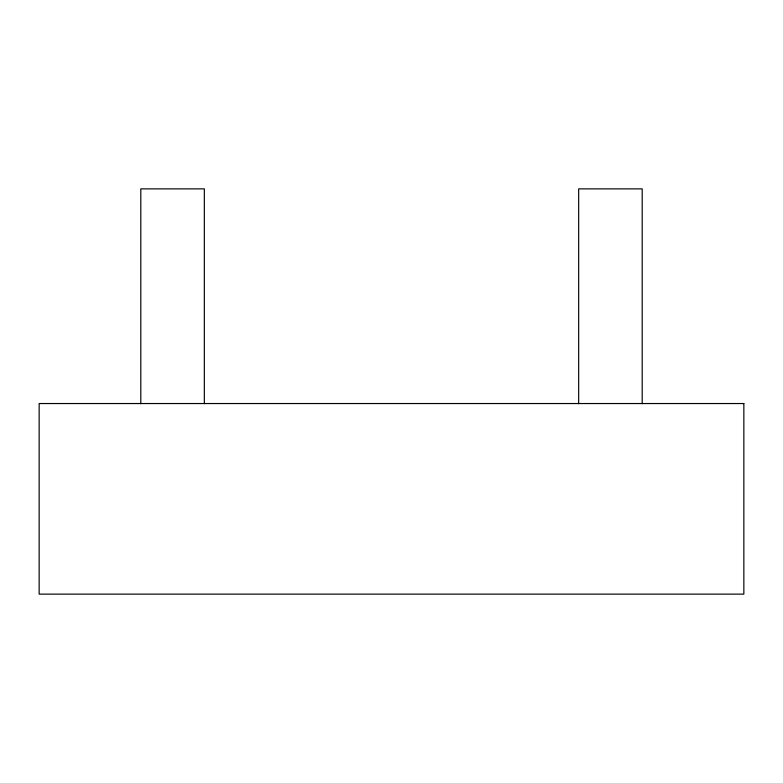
<?xml version="1.0" encoding="UTF-8"?>
<svg xmlns="http://www.w3.org/2000/svg" width="783" height="783" viewBox="0 0 783 783"><rect width="100%" height="100%" fill="white"/><g stroke="black" fill="none" stroke-linecap="round" stroke-linejoin="round"><path stroke-width="1.17" d="M642.197 403.705L642.197 188.869L578.666 188.869L578.666 403.705M204.334 403.705L204.334 188.869L140.803 188.869L140.803 403.705M743.85 403.539L39.15 403.539L39.15 594.131L743.85 594.131L743.85 403.539"/></g></svg>
